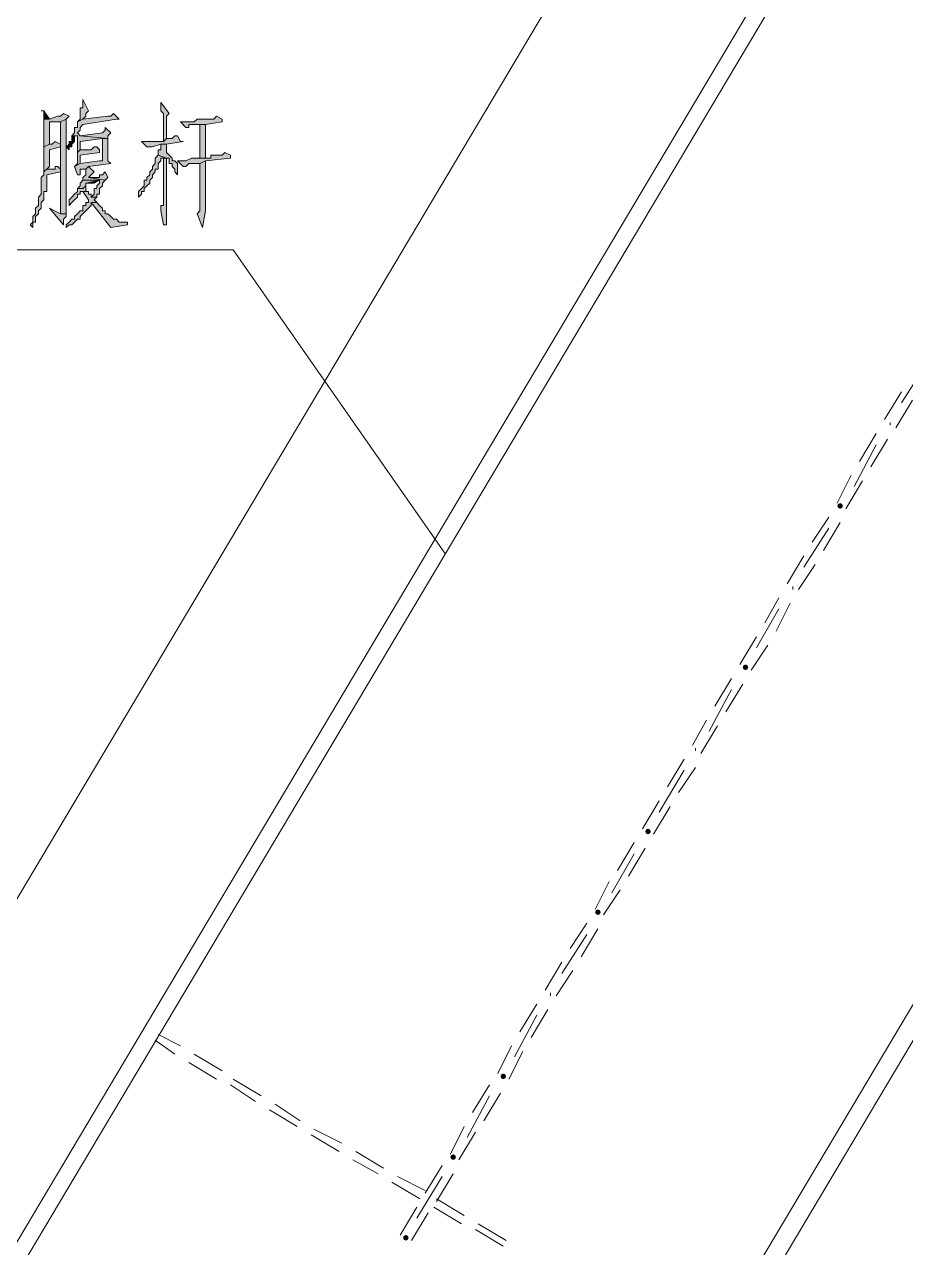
# Model space of a CAD drawing. Header units: millimetres. Extents: x 6 to 291, y 4 to 206.
# Drawn here: x 167.68 to 181.08, y 101.83 to 120.44 of the extents above; entities that cross this region are included whole.
import ezdxf

# ---------------------------------------------------------------- set-up
doc = ezdxf.new("R2010")
doc.units = ezdxf.units.MM
doc.layers.add('C00-00-00', color=7, linetype='Continuous')

msp = doc.modelspace()

# ---------------------------------------------------------------- hatches: boundary and pattern name
at = {"layer": 'C00-00-00'}
h = msp.add_hatch(color=256, dxfattribs=at)
h.dxf.hatch_style = 2
h.paths.add_polyline_path([(168.571332, 119.295334), (168.571332, 119.210668), (168.571332, 119.168334), (168.528999, 119.168334), (168.528999, 119.083668), (168.528999, 119.041334), (168.528999, 118.999001), (168.486665, 118.956668), (168.571332, 118.999001), (168.613665, 119.041334), (168.613665, 119.083668), (168.655999, 119.126001)])
h = msp.add_hatch(color=256, dxfattribs=at)
h.dxf.hatch_style = 2
h.paths.add_polyline_path([(167.978668, 119.126005), (167.936326, 119.126005), (167.978668, 119.126005), (167.978668, 118.999002), (168.063337, 118.999002)])
h = msp.add_hatch(color=256, dxfattribs=at)
h.dxf.hatch_style = 2
h.paths.add_polyline_path([(168.275, 119.083671), (168.232667, 119.041338), (168.190333, 119.041338), (168.063333, 118.999004), (167.978667, 118.999004), (167.978667, 118.872004), (167.978667, 118.829671), (167.978667, 118.575671), (168.063333, 118.618004), (168.063333, 118.956671), (168.232667, 118.956671), (168.317333, 118.999004), (168.359667, 119.041338)])
h = msp.add_hatch(color=256, dxfattribs=at)
h.dxf.hatch_style = 2
h.paths.add_polyline_path([(169.037001, 119.083671), (168.994668, 119.041338), (168.952335, 119.041338), (168.571335, 118.999004), (168.486668, 118.956671), (168.486668, 118.914338), (168.486668, 118.872004), (168.444335, 118.872004), (168.444335, 118.829671), (168.444335, 118.787338), (168.402001, 118.745004), (168.486668, 118.745004), (168.486668, 118.491004), (168.529001, 118.533338), (168.529001, 118.660338), (168.867668, 118.702671), (168.952335, 118.702671), (168.529001, 118.745004), (168.486668, 118.787338), (168.529001, 118.829671), (168.529001, 118.872004), (168.571335, 118.914338), (169.079335, 118.999004), (169.121668, 118.999004)])
h = msp.add_hatch(color=256, dxfattribs=at)
h.dxf.hatch_style = 2
h.paths.add_polyline_path([(169.75666, 119.253), (169.75666, 119.168333), (169.75666, 119.126), (169.798994, 119.083667), (169.798994, 118.660333), (169.841327, 118.702667), (169.841327, 118.829667), (169.841327, 118.872), (169.841327, 119.041333), (169.88366, 119.083667)])
h = msp.add_hatch(color=256, dxfattribs=at)
h.dxf.hatch_style = 2
h.paths.add_polyline_path([(168.317326, 118.999002), (168.23266, 118.956669), (168.23266, 117.644336), (168.23266, 117.602002), (168.23266, 117.559669), (168.317326, 117.559669), (168.317326, 118.618002), (168.317326, 118.660336), (168.317326, 118.956669)])
h = msp.add_hatch(color=256, dxfattribs=at)
h.dxf.hatch_style = 2
h.paths.add_polyline_path([(170.60333, 119.041337), (170.560997, 118.999004), (170.47633, 118.999004), (170.433997, 118.999004), (170.306997, 118.999004), (170.264663, 118.95667), (170.179997, 118.95667), (170.137663, 118.95667), (170.052997, 118.95667), (170.137663, 118.872004), (170.179997, 118.872004), (170.179997, 118.914337), (170.22233, 118.914337), (170.34933, 118.914337), (170.433997, 118.914337), (170.687997, 118.95667), (170.687997, 118.999004)])
h = msp.add_hatch(color=256, dxfattribs=at)
h.dxf.hatch_style = 2
h.paths.add_polyline_path([(170.433993, 118.914334), (170.34934, 118.914334), (170.34934, 118.829665), (170.34934, 118.406338), (170.433993, 118.406338)])
h = msp.add_hatch(color=256, dxfattribs=at)
h.dxf.hatch_style = 2
h.paths.add_polyline_path([(168.401995, 118.745005), (168.401995, 118.702672), (168.401995, 118.660338), (168.359661, 118.660338), (168.359661, 118.618005), (168.317328, 118.575672), (168.359661, 118.533338), (168.359661, 118.575672), (168.401995, 118.575672), (168.401995, 118.618005), (168.444328, 118.660338), (168.444328, 118.702672), (168.444328, 118.745005), (168.486661, 118.745005)])
h = msp.add_hatch(color=256, dxfattribs=at)
h.dxf.hatch_style = 2
h.paths.add_polyline_path([(168.910006, 118.872), (168.910006, 118.829666), (168.867673, 118.787333), (168.529006, 118.745), (168.95234, 118.702666), (168.95234, 118.745), (168.994673, 118.787333)])
h = msp.add_hatch(color=256, dxfattribs=at)
h.dxf.hatch_style = 2
h.paths.add_polyline_path([(170.010666, 118.745005), (169.968333, 118.745005), (169.925999, 118.702672), (169.883666, 118.702672), (169.841333, 118.702672), (169.798999, 118.660338), (169.629666, 118.660338), (169.587333, 118.660338), (169.460333, 118.660338), (169.544999, 118.575672), (169.587333, 118.575672), (169.629666, 118.575672), (169.756666, 118.618005), (169.841333, 118.618005), (170.095333, 118.660338), (170.052999, 118.660338)])
h = msp.add_hatch(color=256, dxfattribs=at)
h.dxf.hatch_style = 2
h.paths.add_polyline_path([(168.148005, 118.660336), (168.105672, 118.618003), (168.063339, 118.618003), (167.978672, 118.575669), (167.978672, 118.533336), (167.978672, 118.491003), (167.978672, 118.194669), (168.021005, 118.237003), (168.063339, 118.279336), (168.063339, 118.533336), (168.232672, 118.575669), (168.232672, 118.618003)])
h = msp.add_hatch(color=256, dxfattribs=at)
h.dxf.hatch_style = 2
h.paths.add_polyline_path([(168.782996, 118.575668), (168.740662, 118.575668), (168.698329, 118.533334), (168.528996, 118.533334), (168.486662, 118.491001), (168.486662, 118.321668), (168.444329, 118.279334), (168.528996, 118.321668), (168.528996, 118.448668), (168.825329, 118.491001), (168.825329, 118.533334)])
h = msp.add_hatch(color=256, dxfattribs=at)
h.dxf.hatch_style = 2
h.paths.add_polyline_path([(168.952333, 118.70267), (168.867666, 118.70267), (168.867666, 118.364004), (168.825333, 118.364004), (168.528999, 118.32167), (168.444333, 118.279337), (168.486666, 118.152337), (168.528999, 118.152337), (168.528999, 118.19467), (168.528999, 118.237004), (168.613666, 118.237004), (168.655999, 118.279337), (168.994666, 118.32167), (168.952333, 118.364004), (168.952333, 118.618004), (168.952333, 118.660337)])
h = msp.add_hatch(color=256, dxfattribs=at)
h.dxf.hatch_style = 2
h.paths.add_polyline_path([(169.841329, 118.618002), (169.756662, 118.618002), (169.756662, 118.575669), (169.756662, 118.533335), (169.714329, 118.533335), (169.714329, 118.491002), (169.714329, 118.448669), (169.841329, 118.406335), (169.883662, 118.406335), (169.883662, 118.364002), (169.883662, 118.321669), (169.925996, 118.321669), (169.925996, 118.279335), (169.968329, 118.237002), (169.968329, 118.194669), (170.010662, 118.152335), (170.010662, 118.194669), (170.010662, 118.321669), (169.968329, 118.364002), (169.925996, 118.364002), (169.925996, 118.406335), (169.883662, 118.448669), (169.841329, 118.491002)])
h = msp.add_hatch(color=256, dxfattribs=at)
h.dxf.hatch_style = 2
h.paths.add_polyline_path([(169.714334, 118.448673), (169.672001, 118.406339), (169.672001, 118.364006), (169.672001, 118.321673), (169.629667, 118.279339), (169.629667, 118.237006), (169.587334, 118.194673), (169.587334, 118.152339), (169.545001, 118.110006), (169.545001, 118.067673), (169.502667, 118.067673), (169.502667, 118.025339), (169.502667, 117.983006), (169.460334, 117.940673), (169.418001, 117.898339), (169.418001, 117.856006), (169.418001, 117.813673), (169.460334, 117.856006), (169.460334, 117.898339), (169.502667, 117.898339), (169.502667, 117.940673), (169.545001, 117.983006), (169.587334, 118.025339), (169.587334, 118.067673), (169.629667, 118.110006), (169.629667, 118.152339), (169.672001, 118.194673), (169.672001, 118.237006), (169.714334, 118.237006), (169.714334, 118.279339), (169.714334, 118.321673), (169.756667, 118.364006), (169.756667, 118.406339), (169.799001, 118.406339), (169.841334, 118.406339)])
h = msp.add_hatch(color=256, dxfattribs=at)
h.dxf.hatch_style = 2
h.paths.add_polyline_path([(169.841329, 118.406338), (169.798996, 118.406338), (169.798996, 118.364005), (169.798996, 117.686672), (169.756662, 117.686672), (169.756662, 117.644338), (169.756662, 117.602005), (169.798996, 117.390338), (169.841329, 117.390338), (169.841329, 117.644338)])
h = msp.add_hatch(color=256, dxfattribs=at)
h.dxf.hatch_style = 2
h.paths.add_polyline_path([(170.730341, 118.490999), (170.688008, 118.448666), (170.645674, 118.448666), (170.518674, 118.448666), (170.518674, 118.406332), (170.349341, 118.406332), (170.307008, 118.406332), (170.222341, 118.406332), (170.137674, 118.363999), (170.010674, 118.363999), (170.095341, 118.279332), (170.137674, 118.279332), (170.180008, 118.321666), (170.349341, 118.321666), (170.434008, 118.363999), (170.815008, 118.406332), (170.815008, 118.448666)])
h = msp.add_hatch(color=256, dxfattribs=at)
h.dxf.hatch_style = 2
h.paths.add_polyline_path([(170.433993, 118.364004), (170.349326, 118.321671), (170.349326, 117.644337), (170.349326, 117.602004), (170.306993, 117.559671), (170.39166, 117.348004), (170.433993, 117.602004)])
h = msp.add_hatch(color=256, dxfattribs=at)
h.dxf.hatch_style = 2
h.paths.add_polyline_path([(168.190331, 118.279336), (168.147998, 118.279336), (168.147998, 118.237002), (168.105665, 118.237002), (168.063331, 118.237002), (168.020998, 118.237002), (167.978665, 118.194669), (167.978665, 118.152336), (167.936331, 118.110002), (167.936331, 117.983002), (167.936331, 117.940669), (167.936331, 117.856002), (167.893998, 117.813669), (167.893998, 117.771336), (167.893998, 117.729002), (167.893998, 117.686669), (167.851665, 117.644336), (167.851665, 117.602002), (167.851665, 117.559669), (167.809331, 117.517336), (167.809331, 117.475002), (167.809331, 117.432669), (167.766998, 117.390336), (167.809331, 117.348002), (167.809331, 117.390336), (167.809331, 117.432669), (167.851665, 117.432669), (167.851665, 117.475002), (167.851665, 117.517336), (167.893998, 117.559669), (167.893998, 117.602002), (167.936331, 117.644336), (167.936331, 117.686669), (167.936331, 117.729002), (167.978665, 117.771336), (167.978665, 117.813669), (167.978665, 117.856002), (167.978665, 117.898336), (168.020998, 117.898336), (168.020998, 117.983002), (168.020998, 118.025336), (168.020998, 118.152336), (168.232665, 118.194669), (168.232665, 118.237002)])
h = msp.add_hatch(color=256, dxfattribs=at)
h.dxf.hatch_style = 2
h.paths.add_polyline_path([(168.656001, 118.279336), (168.613667, 118.237002), (168.613667, 118.194669), (168.613667, 118.152336), (168.571334, 118.110002), (168.571334, 118.067669), (168.825334, 118.067669), (168.825334, 118.025336), (168.783001, 117.983002), (168.783001, 117.940669), (168.740667, 117.940669), (168.740667, 117.898336), (168.740667, 117.856002), (168.698334, 117.813669), (168.783001, 117.813669), (168.783001, 117.856002), (168.825334, 117.856002), (168.825334, 117.898336), (168.825334, 117.940669), (168.867667, 117.983002), (168.867667, 118.025336), (168.910001, 118.067669), (168.656001, 118.110002), (168.698334, 118.152336), (168.740667, 118.194669)])
h = msp.add_hatch(color=256, dxfattribs=at)
h.dxf.hatch_style = 2
h.paths.add_polyline_path([(168.910006, 118.194667), (168.867673, 118.152333), (168.82534, 118.152333), (168.82534, 118.11), (168.783006, 118.11), (168.656006, 118.11), (168.910006, 118.067667), (168.95234, 118.11)])
h = msp.add_hatch(color=256, dxfattribs=at)
h.dxf.hatch_style = 2
h.paths.add_polyline_path([(168.613674, 117.983004), (168.571341, 117.94067), (168.486674, 117.94067), (168.486674, 117.898337), (168.444341, 117.856004), (168.402008, 117.81367), (168.359674, 117.771337), (168.359674, 117.729004), (168.359674, 117.68667), (168.402008, 117.729004), (168.444341, 117.771337), (168.486674, 117.81367), (168.486674, 117.856004), (168.529008, 117.856004), (168.529008, 117.898337), (168.571341, 117.898337), (168.613674, 117.898337)])
h = msp.add_hatch(color=256, dxfattribs=at)
h.dxf.hatch_style = 2
h.paths.add_polyline_path([(168.571332, 118.067672), (168.528999, 118.025339), (168.528999, 117.983005), (168.486665, 117.940672), (168.571332, 117.940672), (168.613665, 117.983005), (168.613665, 118.025339), (168.825332, 118.067672)])
h = msp.add_hatch(color=256, dxfattribs=at)
h.dxf.hatch_style = 2
h.paths.add_polyline_path([(168.825338, 118.067672), (168.613674, 118.025338), (168.656001, 118.025338), (168.698327, 118.025338), (168.740669, 118.025338)])
h = msp.add_hatch(color=256, dxfattribs=at)
h.dxf.hatch_style = 2
h.paths.add_polyline_path([(168.613674, 117.898335), (168.571341, 117.898335), (168.656008, 117.771335), (168.656008, 117.729001), (168.613674, 117.729001), (168.613674, 117.686668), (168.571341, 117.686668), (168.571341, 117.644335), (168.571341, 117.602001), (168.529008, 117.602001), (168.486674, 117.559668), (168.444341, 117.517335), (168.444341, 117.475001), (168.402008, 117.475001), (168.359674, 117.432668), (168.317341, 117.390335), (168.317341, 117.348001), (168.359674, 117.390335), (168.402008, 117.390335), (168.444341, 117.432668), (168.486674, 117.475001), (168.529008, 117.475001), (168.529008, 117.517335), (168.571341, 117.559668), (168.613674, 117.602001), (168.656008, 117.644335), (168.698341, 117.686668), (168.698341, 117.729001), (168.783008, 117.729001), (168.740674, 117.771335), (168.783008, 117.813668), (168.698341, 117.813668), (168.698341, 117.856001), (168.656008, 117.856001), (168.656008, 117.898335)])
h = msp.add_hatch(color=256, dxfattribs=at)
h.dxf.hatch_style = 2
h.paths.add_polyline_path([(168.063337, 117.644337), (168.275003, 117.390337), (168.275003, 117.43267), (168.275003, 117.475004), (168.317337, 117.517337), (168.317337, 117.55967), (168.23267, 117.55967)])
h = msp.add_hatch(color=256, dxfattribs=at)
h.dxf.hatch_style = 2
h.paths.add_polyline_path([(168.782996, 117.729006), (168.698329, 117.729006), (168.994662, 117.348006), (169.248662, 117.390339), (169.248662, 117.432672), (169.206329, 117.432672), (169.163996, 117.432672), (169.121662, 117.432672), (169.079329, 117.475006), (169.036996, 117.475006), (168.994662, 117.517339), (168.952329, 117.559672), (168.909996, 117.559672), (168.909996, 117.602006), (168.867662, 117.602006), (168.867662, 117.644339), (168.825329, 117.686672)])
h = msp.add_hatch(color=256, dxfattribs=at)
h.dxf.hatch_style = 2
h.paths.add_polyline_path([(180.086004, 113.157005), (180.056106, 113.14457), (180.043671, 113.114672), (180.056106, 113.084774), (180.086004, 113.072338), (180.115902, 113.084774), (180.128337, 113.114672), (180.115902, 113.14457)])
h = msp.add_hatch(color=256, dxfattribs=at)
h.dxf.hatch_style = 2
h.paths.add_polyline_path([(180.086004, 113.157005), (180.056106, 113.14457), (180.043671, 113.114672), (180.056106, 113.084774), (180.086004, 113.072338), (180.115902, 113.084774), (180.128337, 113.114672), (180.115902, 113.14457)])
h = msp.add_hatch(color=256, dxfattribs=at)
h.dxf.hatch_style = 2
h.paths.add_polyline_path([(178.64667, 110.701672), (178.616772, 110.689237), (178.604337, 110.659339), (178.616772, 110.629441), (178.64667, 110.617005), (178.676568, 110.629441), (178.689003, 110.659339), (178.676568, 110.689237)])
h = msp.add_hatch(color=256, dxfattribs=at)
h.dxf.hatch_style = 2
h.paths.add_polyline_path([(178.64667, 110.701672), (178.616772, 110.689237), (178.604337, 110.659339), (178.616772, 110.629441), (178.64667, 110.617005), (178.676568, 110.629441), (178.689003, 110.659339), (178.676568, 110.689237)])
h = msp.add_hatch(color=256, dxfattribs=at)
h.dxf.hatch_style = 2
h.paths.add_polyline_path([(177.164994, 108.204005), (177.135096, 108.191569), (177.12266, 108.161672), (177.135096, 108.131774), (177.164994, 108.119338), (177.194892, 108.131774), (177.207327, 108.161672), (177.194892, 108.191569)])
h = msp.add_hatch(color=256, dxfattribs=at)
h.dxf.hatch_style = 2
h.paths.add_polyline_path([(177.164994, 108.204005), (177.135096, 108.191569), (177.12266, 108.161672), (177.135096, 108.131774), (177.164994, 108.119338), (177.194892, 108.131774), (177.207327, 108.161672), (177.194892, 108.191569)])
h = msp.add_hatch(color=256, dxfattribs=at)
h.dxf.hatch_style = 2
h.paths.add_polyline_path([(176.402992, 106.976334), (176.373094, 106.963899), (176.360659, 106.934001), (176.373094, 106.904103), (176.402992, 106.891668), (176.43289, 106.904103), (176.445326, 106.934001), (176.43289, 106.963899)])
h = msp.add_hatch(color=256, dxfattribs=at)
h.dxf.hatch_style = 2
h.paths.add_polyline_path([(176.402992, 106.976334), (176.373094, 106.963899), (176.360659, 106.934001), (176.373094, 106.904103), (176.402992, 106.891668), (176.43289, 106.904103), (176.445326, 106.934001), (176.43289, 106.963899)])
h = msp.add_hatch(color=256, dxfattribs=at)
h.dxf.hatch_style = 2
h.paths.add_polyline_path([(174.963674, 104.478667), (174.933776, 104.466231), (174.921341, 104.436333), (174.933776, 104.406436), (174.963674, 104.394), (174.993572, 104.406436), (175.006008, 104.436333), (174.993572, 104.466231)])
h = msp.add_hatch(color=256, dxfattribs=at)
h.dxf.hatch_style = 2
h.paths.add_polyline_path([(174.963674, 104.478667), (174.933776, 104.466231), (174.921341, 104.436333), (174.933776, 104.406436), (174.963674, 104.394), (174.993572, 104.406436), (175.006008, 104.436333), (174.993572, 104.466231)])
h = msp.add_hatch(color=256, dxfattribs=at)
h.dxf.hatch_style = 2
h.paths.add_polyline_path([(174.201673, 103.251004), (174.171775, 103.238569), (174.15934, 103.208671), (174.171775, 103.178773), (174.201673, 103.166338), (174.231571, 103.178773), (174.244006, 103.208671), (174.231571, 103.238569)])
h = msp.add_hatch(color=256, dxfattribs=at)
h.dxf.hatch_style = 2
h.paths.add_polyline_path([(174.201673, 103.251004), (174.171775, 103.238569), (174.15934, 103.208671), (174.171775, 103.178773), (174.201673, 103.166338), (174.231571, 103.178773), (174.244006, 103.208671), (174.231571, 103.238569)])
h = msp.add_hatch(color=256, dxfattribs=at)
h.dxf.hatch_style = 2
h.paths.add_polyline_path([(173.481998, 102.023334), (173.4521, 102.010899), (173.439665, 101.981001), (173.4521, 101.951103), (173.481998, 101.938667), (173.511896, 101.951103), (173.524331, 101.981001), (173.511896, 102.010899)])
h = msp.add_hatch(color=256, dxfattribs=at)
h.dxf.hatch_style = 2
h.paths.add_polyline_path([(173.481998, 102.023334), (173.4521, 102.010899), (173.439665, 101.981001), (173.4521, 101.951103), (173.481998, 101.938667), (173.511896, 101.951103), (173.524331, 101.981001), (173.511896, 102.010899)])

# ---------------------------------------------------------------- linework, layer by layer
at = {"layer": 'C00-00-00', "lineweight": 5}
for points in [[(193.971332, 151.553334), (140.335006, 61.341007)], [(194.225338, 146.261667), (145.584331, 64.473665)], [(193.505663, 145.542004), (145.372667, 64.600675)], [(202.480341, 141.308671), (153.839334, 59.562999)], [(202.226335, 140.335006), (154.09334, 59.436004)], [(174.074662, 112.395005), (170.857336, 117.009339), (162.983333, 117.009339)], [(181.017326, 114.681001), (181.398327, 115.273673)], [(181.017326, 114.681001), (181.398327, 115.273673)], [(181.017326, 114.850338), (180.763337, 114.427003)], [(181.186663, 114.723335), (180.932674, 114.3)], [(180.848005, 114.342334), (180.848005, 114.384669)], [(180.848005, 114.342334), (180.848005, 114.384669)], [(180.636326, 114.215339), (180.382336, 113.792004)], [(180.805663, 114.130671), (180.551673, 113.707336)], [(180.297667, 113.411004), (180.636326, 114.046002)], [(180.297667, 113.411004), (180.636326, 114.046002)], [(180.255341, 113.580333), (180.043661, 113.157006)], [(180.424662, 113.495672), (180.170672, 113.072337)], [(179.916667, 112.945334), (179.662661, 112.564334)], [(179.535666, 112.183333), (179.916667, 112.776005)], [(179.535666, 112.183333), (179.916667, 112.776005)], [(180.086004, 112.860666), (179.831998, 112.437339)], [(179.535666, 112.35267), (179.28166, 111.929336)], [(179.705003, 112.225668), (179.450997, 111.844667)], [(179.366329, 111.844667), (179.366329, 111.887001)], [(179.366329, 111.844667), (179.366329, 111.887001)], [(179.154665, 111.717672), (178.943002, 111.336672)], [(179.324003, 111.633004), (179.112339, 111.209669)], [(178.816007, 110.955671), (179.154665, 111.548335)], [(178.816007, 110.955671), (179.154665, 111.548335)], [(178.816007, 111.125), (178.562001, 110.701673)], [(178.985328, 110.998005), (178.731339, 110.617004)], [(178.435006, 110.490001), (178.181001, 110.066666)], [(178.604328, 110.405333), (178.350338, 109.982006)], [(178.096332, 109.685666), (178.435006, 110.320672)], [(178.096332, 109.685666), (178.435006, 110.320672)], [(178.054006, 109.855003), (177.842326, 109.474002)], [(178.223327, 109.770334), (177.969337, 109.347)], [(177.884669, 109.389334), (177.884669, 109.431668)], [(177.884669, 109.389334), (177.884669, 109.431668)], [(177.715331, 109.262339), (177.461326, 108.839004)], [(177.334331, 108.458004), (177.715331, 109.093002)], [(177.334331, 108.458004), (177.715331, 109.093002)], [(177.884669, 109.135336), (177.630663, 108.754336)], [(177.334331, 108.627333), (177.080341, 108.204006)], [(177.503668, 108.542672), (177.249662, 108.119337)], [(176.95333, 107.992334), (176.69934, 107.568999)], [(176.614672, 107.230333), (176.95333, 107.823005)], [(176.614672, 107.230333), (176.95333, 107.823005)], [(177.122667, 107.907666), (176.868661, 107.484339)], [(176.572329, 107.39967), (176.360666, 106.976335)], [(176.741667, 107.272667), (176.487661, 106.891666)], [(176.233671, 106.764672), (175.979665, 106.383671)], [(176.402992, 106.680003), (176.149003, 106.256668)], [(175.852671, 106.00267), (176.233671, 106.595334)], [(175.852671, 106.00267), (176.233671, 106.595334)], [(175.852671, 106.172), (175.598665, 105.748673)], [(176.022008, 106.045005), (175.768002, 105.664004)], [(175.683333, 105.664004), (175.683333, 105.706338)], [(175.683333, 105.664004), (175.683333, 105.706338)], [(175.47167, 105.537001), (175.217664, 105.113666)], [(175.132996, 104.732666), (175.47167, 105.367672)], [(175.132996, 104.732666), (175.47167, 105.367672)], [(175.641007, 105.452333), (175.387001, 105.029006)], [(169.96834, 104.775), (169.672008, 104.986672)], [(170.052992, 104.902003), (169.714334, 105.071332)], [(170.687999, 104.521002), (170.264672, 104.775)], [(175.090669, 104.902003), (174.879006, 104.478668)], [(175.260006, 104.817334), (175.048327, 104.393999)], [(170.60333, 104.393999), (170.180003, 104.648005)], [(171.280663, 104.140001), (170.857336, 104.393999)], [(171.195994, 104.055333), (170.814994, 104.309339)], [(174.751995, 104.309339), (174.498005, 103.886004)], [(171.873327, 103.759001), (171.492326, 104.012999)], [(174.413337, 103.505003), (174.751995, 104.140001)], [(174.413337, 103.505003), (174.751995, 104.140001)], [(174.921332, 104.182336), (174.667326, 103.759001)], [(171.831001, 103.674332), (171.407674, 103.928338)], [(174.370994, 103.674332), (174.159331, 103.251005)], [(172.466007, 103.29334), (172.042664, 103.547337)], [(172.508333, 103.420334), (172.085006, 103.632006)], [(174.540331, 103.589672), (174.286326, 103.166337)], [(173.14334, 103.039334), (172.719997, 103.29334)], [(173.058671, 102.954665), (172.677671, 103.166337)], [(174.032336, 103.081668), (173.77833, 102.658333)], [(173.77833, 102.700668), (173.355003, 102.912339)], [(173.651335, 102.277333), (174.032336, 102.912339)], [(173.651335, 102.277333), (174.032336, 102.912339)], [(174.201673, 102.954665), (173.947667, 102.531338)], [(173.693661, 102.573673), (173.270335, 102.82767)], [(174.370994, 102.319667), (173.947667, 102.573673)], [(173.651335, 102.44667), (173.397329, 102.023335)], [(173.820672, 102.362001), (173.566667, 101.938666)], [(174.328668, 102.192672), (173.905341, 102.44667)], [(175.006001, 101.938666), (174.582674, 102.192672)], [(174.963674, 101.854006), (174.540331, 102.108004)]]:
    msp.add_lwpolyline(points, dxfattribs=at)
at = {"layer": 'C00-00-00', "lineweight": 13}
for points in [[(168.571332, 119.295334), (168.571332, 119.210668), (168.571332, 119.168334), (168.528999, 119.168334), (168.528999, 119.083668), (168.528999, 119.041334), (168.528999, 118.999001), (168.486665, 118.956668), (168.571332, 118.999001), (168.613665, 119.041334), (168.613665, 119.083668), (168.655999, 119.126001)], [(167.978668, 119.126005), (167.936326, 119.126005), (167.978668, 119.126005), (167.978668, 118.999002), (168.063337, 118.999002)], [(168.275, 119.083671), (168.232667, 119.041338), (168.190333, 119.041338), (168.063333, 118.999004), (167.978667, 118.999004), (167.978667, 118.872004), (167.978667, 118.829671), (167.978667, 118.575671), (168.063333, 118.618004), (168.063333, 118.956671), (168.232667, 118.956671), (168.317333, 118.999004), (168.359667, 119.041338)], [(169.037001, 119.083671), (168.994668, 119.041338), (168.952335, 119.041338), (168.571335, 118.999004), (168.486668, 118.956671), (168.486668, 118.914338), (168.486668, 118.872004), (168.444335, 118.872004), (168.444335, 118.829671), (168.444335, 118.787338), (168.402001, 118.745004), (168.486668, 118.745004), (168.486668, 118.491004), (168.529001, 118.533338), (168.529001, 118.660338), (168.867668, 118.702671), (168.952335, 118.702671), (168.529001, 118.745004), (168.486668, 118.787338), (168.529001, 118.829671), (168.529001, 118.872004), (168.571335, 118.914338), (169.079335, 118.999004), (169.121668, 118.999004)], [(169.75666, 119.253), (169.75666, 119.168333), (169.75666, 119.126), (169.798994, 119.083667), (169.798994, 118.660333), (169.841327, 118.702667), (169.841327, 118.829667), (169.841327, 118.872), (169.841327, 119.041333), (169.88366, 119.083667)], [(168.317326, 118.999002), (168.23266, 118.956669), (168.23266, 117.644336), (168.23266, 117.602002), (168.23266, 117.559669), (168.317326, 117.559669), (168.317326, 118.618002), (168.317326, 118.660336), (168.317326, 118.956669)], [(170.60333, 119.041337), (170.560997, 118.999004), (170.47633, 118.999004), (170.433997, 118.999004), (170.306997, 118.999004), (170.264663, 118.95667), (170.179997, 118.95667), (170.137663, 118.95667), (170.052997, 118.95667), (170.137663, 118.872004), (170.179997, 118.872004), (170.179997, 118.914337), (170.22233, 118.914337), (170.34933, 118.914337), (170.433997, 118.914337), (170.687997, 118.95667), (170.687997, 118.999004)], [(170.433993, 118.914334), (170.34934, 118.914334), (170.34934, 118.829665), (170.34934, 118.406338), (170.433993, 118.406338)], [(168.401995, 118.745005), (168.401995, 118.702672), (168.401995, 118.660338), (168.359661, 118.660338), (168.359661, 118.618005), (168.317328, 118.575672), (168.359661, 118.533338), (168.359661, 118.575672), (168.401995, 118.575672), (168.401995, 118.618005), (168.444328, 118.660338), (168.444328, 118.702672), (168.444328, 118.745005), (168.486661, 118.745005)], [(168.910006, 118.872), (168.910006, 118.829666), (168.867673, 118.787333), (168.529006, 118.745), (168.95234, 118.702666), (168.95234, 118.745), (168.994673, 118.787333)], [(170.010666, 118.745005), (169.968333, 118.745005), (169.925999, 118.702672), (169.883666, 118.702672), (169.841333, 118.702672), (169.798999, 118.660338), (169.629666, 118.660338), (169.587333, 118.660338), (169.460333, 118.660338), (169.544999, 118.575672), (169.587333, 118.575672), (169.629666, 118.575672), (169.756666, 118.618005), (169.841333, 118.618005), (170.095333, 118.660338), (170.052999, 118.660338)], [(168.148005, 118.660336), (168.105672, 118.618003), (168.063339, 118.618003), (167.978672, 118.575669), (167.978672, 118.533336), (167.978672, 118.491003), (167.978672, 118.194669), (168.021005, 118.237003), (168.063339, 118.279336), (168.063339, 118.533336), (168.232672, 118.575669), (168.232672, 118.618003)], [(168.782996, 118.575668), (168.740662, 118.575668), (168.698329, 118.533334), (168.528996, 118.533334), (168.486662, 118.491001), (168.486662, 118.321668), (168.444329, 118.279334), (168.528996, 118.321668), (168.528996, 118.448668), (168.825329, 118.491001), (168.825329, 118.533334)], [(168.952333, 118.70267), (168.867666, 118.70267), (168.867666, 118.364004), (168.825333, 118.364004), (168.528999, 118.32167), (168.444333, 118.279337), (168.486666, 118.152337), (168.528999, 118.152337), (168.528999, 118.19467), (168.528999, 118.237004), (168.613666, 118.237004), (168.655999, 118.279337), (168.994666, 118.32167), (168.952333, 118.364004), (168.952333, 118.618004), (168.952333, 118.660337)], [(169.841329, 118.618002), (169.756662, 118.618002), (169.756662, 118.575669), (169.756662, 118.533335), (169.714329, 118.533335), (169.714329, 118.491002), (169.714329, 118.448669), (169.841329, 118.406335), (169.883662, 118.406335), (169.883662, 118.364002), (169.883662, 118.321669), (169.925996, 118.321669), (169.925996, 118.279335), (169.968329, 118.237002), (169.968329, 118.194669), (170.010662, 118.152335), (170.010662, 118.194669), (170.010662, 118.321669), (169.968329, 118.364002), (169.925996, 118.364002), (169.925996, 118.406335), (169.883662, 118.448669), (169.841329, 118.491002)], [(169.714334, 118.448673), (169.672001, 118.406339), (169.672001, 118.364006), (169.672001, 118.321673), (169.629667, 118.279339), (169.629667, 118.237006), (169.587334, 118.194673), (169.587334, 118.152339), (169.545001, 118.110006), (169.545001, 118.067673), (169.502667, 118.067673), (169.502667, 118.025339), (169.502667, 117.983006), (169.460334, 117.940673), (169.418001, 117.898339), (169.418001, 117.856006), (169.418001, 117.813673), (169.460334, 117.856006), (169.460334, 117.898339), (169.502667, 117.898339), (169.502667, 117.940673), (169.545001, 117.983006), (169.587334, 118.025339), (169.587334, 118.067673), (169.629667, 118.110006), (169.629667, 118.152339), (169.672001, 118.194673), (169.672001, 118.237006), (169.714334, 118.237006), (169.714334, 118.279339), (169.714334, 118.321673), (169.756667, 118.364006), (169.756667, 118.406339), (169.799001, 118.406339), (169.841334, 118.406339)], [(169.841329, 118.406338), (169.798996, 118.406338), (169.798996, 118.364005), (169.798996, 117.686672), (169.756662, 117.686672), (169.756662, 117.644338), (169.756662, 117.602005), (169.798996, 117.390338), (169.841329, 117.390338), (169.841329, 117.644338)], [(170.730341, 118.490999), (170.688008, 118.448666), (170.645674, 118.448666), (170.518674, 118.448666), (170.518674, 118.406332), (170.349341, 118.406332), (170.307008, 118.406332), (170.222341, 118.406332), (170.137674, 118.363999), (170.010674, 118.363999), (170.095341, 118.279332), (170.137674, 118.279332), (170.180008, 118.321666), (170.349341, 118.321666), (170.434008, 118.363999), (170.815008, 118.406332), (170.815008, 118.448666)], [(170.433993, 118.364004), (170.349326, 118.321671), (170.349326, 117.644337), (170.349326, 117.602004), (170.306993, 117.559671), (170.39166, 117.348004), (170.433993, 117.602004)], [(168.190331, 118.279336), (168.147998, 118.279336), (168.147998, 118.237002), (168.105665, 118.237002), (168.063331, 118.237002), (168.020998, 118.237002), (167.978665, 118.194669), (167.978665, 118.152336), (167.936331, 118.110002), (167.936331, 117.983002), (167.936331, 117.940669), (167.936331, 117.856002), (167.893998, 117.813669), (167.893998, 117.771336), (167.893998, 117.729002), (167.893998, 117.686669), (167.851665, 117.644336), (167.851665, 117.602002), (167.851665, 117.559669), (167.809331, 117.517336), (167.809331, 117.475002), (167.809331, 117.432669), (167.766998, 117.390336), (167.809331, 117.348002), (167.809331, 117.390336), (167.809331, 117.432669), (167.851665, 117.432669), (167.851665, 117.475002), (167.851665, 117.517336), (167.893998, 117.559669), (167.893998, 117.602002), (167.936331, 117.644336), (167.936331, 117.686669), (167.936331, 117.729002), (167.978665, 117.771336), (167.978665, 117.813669), (167.978665, 117.856002), (167.978665, 117.898336), (168.020998, 117.898336), (168.020998, 117.983002), (168.020998, 118.025336), (168.020998, 118.152336), (168.232665, 118.194669), (168.232665, 118.237002)], [(168.656001, 118.279336), (168.613667, 118.237002), (168.613667, 118.194669), (168.613667, 118.152336), (168.571334, 118.110002), (168.571334, 118.067669), (168.825334, 118.067669), (168.825334, 118.025336), (168.783001, 117.983002), (168.783001, 117.940669), (168.740667, 117.940669), (168.740667, 117.898336), (168.740667, 117.856002), (168.698334, 117.813669), (168.783001, 117.813669), (168.783001, 117.856002), (168.825334, 117.856002), (168.825334, 117.898336), (168.825334, 117.940669), (168.867667, 117.983002), (168.867667, 118.025336), (168.910001, 118.067669), (168.656001, 118.110002), (168.698334, 118.152336), (168.740667, 118.194669)], [(168.910006, 118.194667), (168.867673, 118.152333), (168.82534, 118.152333), (168.82534, 118.11), (168.783006, 118.11), (168.656006, 118.11), (168.910006, 118.067667), (168.95234, 118.11)], [(168.613674, 117.983004), (168.571341, 117.94067), (168.486674, 117.94067), (168.486674, 117.898337), (168.444341, 117.856004), (168.402008, 117.81367), (168.359674, 117.771337), (168.359674, 117.729004), (168.359674, 117.68667), (168.402008, 117.729004), (168.444341, 117.771337), (168.486674, 117.81367), (168.486674, 117.856004), (168.529008, 117.856004), (168.529008, 117.898337), (168.571341, 117.898337), (168.613674, 117.898337)], [(168.571332, 118.067672), (168.528999, 118.025339), (168.528999, 117.983005), (168.486665, 117.940672), (168.571332, 117.940672), (168.613665, 117.983005), (168.613665, 118.025339), (168.825332, 118.067672)], [(168.825338, 118.067672), (168.613674, 118.025338), (168.656001, 118.025338), (168.698327, 118.025338), (168.740669, 118.025338)], [(168.613674, 117.898335), (168.571341, 117.898335), (168.656008, 117.771335), (168.656008, 117.729001), (168.613674, 117.729001), (168.613674, 117.686668), (168.571341, 117.686668), (168.571341, 117.644335), (168.571341, 117.602001), (168.529008, 117.602001), (168.486674, 117.559668), (168.444341, 117.517335), (168.444341, 117.475001), (168.402008, 117.475001), (168.359674, 117.432668), (168.317341, 117.390335), (168.317341, 117.348001), (168.359674, 117.390335), (168.402008, 117.390335), (168.444341, 117.432668), (168.486674, 117.475001), (168.529008, 117.475001), (168.529008, 117.517335), (168.571341, 117.559668), (168.613674, 117.602001), (168.656008, 117.644335), (168.698341, 117.686668), (168.698341, 117.729001), (168.783008, 117.729001), (168.740674, 117.771335), (168.783008, 117.813668), (168.698341, 117.813668), (168.698341, 117.856001), (168.656008, 117.856001), (168.656008, 117.898335)], [(168.063337, 117.644337), (168.275003, 117.390337), (168.275003, 117.43267), (168.275003, 117.475004), (168.317337, 117.517337), (168.317337, 117.55967), (168.23267, 117.55967)], [(168.782996, 117.729006), (168.698329, 117.729006), (168.994662, 117.348006), (169.248662, 117.390339), (169.248662, 117.432672), (169.206329, 117.432672), (169.163996, 117.432672), (169.121662, 117.432672), (169.079329, 117.475006), (169.036996, 117.475006), (168.994662, 117.517339), (168.952329, 117.559672), (168.909996, 117.559672), (168.909996, 117.602006), (168.867662, 117.602006), (168.867662, 117.644339), (168.825329, 117.686672)]]:
    msp.add_lwpolyline(points, close=True, dxfattribs=at)

doc.saveas('drawing.dxf')
